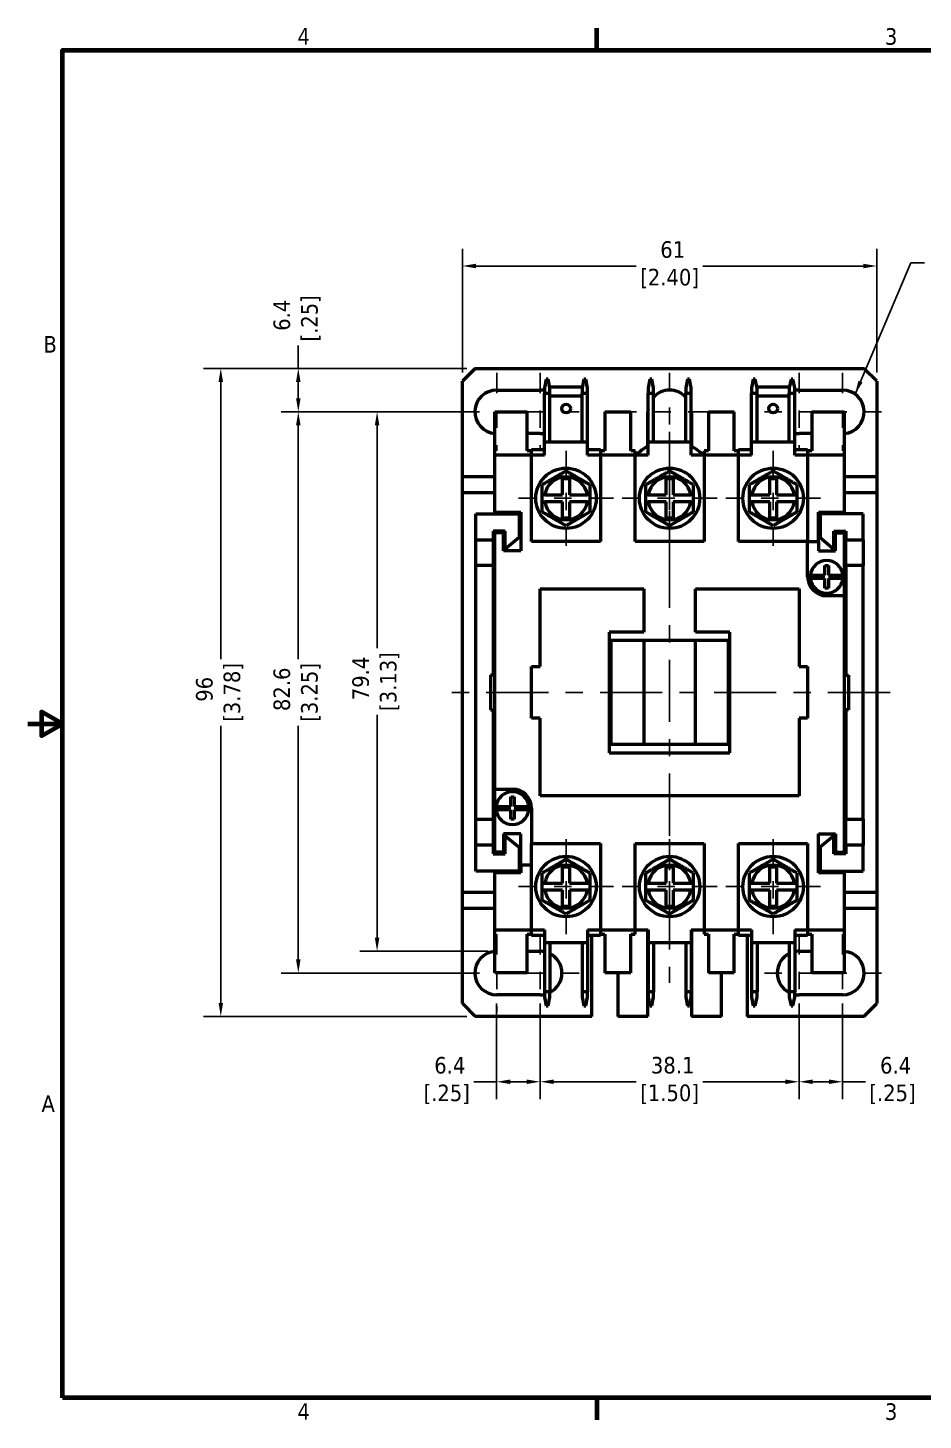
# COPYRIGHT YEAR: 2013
# Model space of a CAD drawing. Header units: inches. Extents: x 0.1 to 13.5, y 0.3 to 8.5.
# Drawn here: x 0.1 to 5.29, y 0.37 to 8.43 of the extents above; entities that cross this region are included whole.
import ezdxf

# ---------------------------------------------------------------- set-up
doc = ezdxf.new("R2010")
doc.units = ezdxf.units.IN
doc.header["$LTSCALE"] = 0.8
doc.header["$MEASUREMENT"] = 0
doc.linetypes.add('CHAIN', pattern=[0.7087, 0.4724, -0.0591, 0.1181, -0.0591])
for name, color, linetype, lineweight in [('Border (ANSI)', 7, 'Continuous', 70), ('Center Mark (ANSI)', 7, 'Continuous', 25), ('Centerline (ANSI)', 7, 'Continuous', 25), ('Dimension (ANSI)', 7, 'Continuous', 25), ('Symbol (ANSI)', 7, 'Continuous', 25), ('Visible (ANSI)', 7, 'Continuous', 50)]:
    doc.layers.add(name, color=color, linetype=linetype, lineweight=lineweight)
doc.styles.add('Note Text (ANSI)', font='TAHOMA.TTF')
doc.dimstyles.new('Default (ANSI)', dxfattribs={"dimscale": 0.8, "dimtxt": 0.12, "dimasz": 0.098425, "dimexe": 0.125, "dimexo": 0.0625, "dimgap": 0.031496, "dimtad": 0, "dimtih": 1, "dimtoh": 1, "dimlfac": 25.4, "dimrnd": 1e-08, "dimzin": 12, "dimdsep": 46, "dimtxsty": 'Note Text (ANSI)', "dimcen": 0.09, "dimdle": 0.393701, "dimclrd": 256, "dimclre": 256, "dimclrt": 256, "dimadec": 0, "dimazin": 1, "dimtfac": 1, "dimtofl": 0, "dimtmove": 0, "dimatfit": 3, "dimfxl": 1, "dimtolj": 1, "dimtzin": 4, "dimlwd": -1, "dimlwe": -1, "dimarcsym": 0})
doc.dimstyles.new('Default (ANSI)$7', dxfattribs={"dimscale": 0.8, "dimtxt": 0.12, "dimasz": 0.098425, "dimexe": 0.125, "dimexo": 0.0625, "dimgap": 0.031496, "dimtad": 0, "dimtih": 1, "dimtoh": 1, "dimlfac": 25.4, "dimrnd": 1e-08, "dimzin": 12, "dimdsep": 46, "dimtxsty": 'Note Text (ANSI)', "dimcen": 0.09, "dimdle": 0.393701, "dimclrd": 256, "dimclre": 256, "dimclrt": 256, "dimadec": 0, "dimazin": 1, "dimtfac": 1, "dimtofl": 0, "dimtmove": 0, "dimatfit": 3, "dimfxl": 1, "dimtolj": 1, "dimtzin": 4, "dimlwd": -1, "dimlwe": -1, "dimarcsym": 0})

# ---------------------------------------------------------------- blocks, each defined once
blk = doc.blocks.new('Borders Default Border')
at = {"layer": 'Border (ANSI)'}
for p, q in [((4.25, 10.38), (4.25, 10.54)), ((4.25, 0.62), (4.25, 0.46))]:
    blk.add_line(p, q, dxfattribs=at)
at = {"layer": 'Border (ANSI)', "flags": 128}
for points in [[(0.38, 0.62), (0.38, 10.38), (16.62, 10.38), (16.62, 0.62), (0.38, 0.62)], [(0.13, 5.5), (0.38, 5.5), (0.23, 5.587), (0.23, 5.413), (0.38, 5.5)]]:
    blk.add_lwpolyline(points, dxfattribs=at)
at = {"layer": 'Border (ANSI)', "char_height": 0.12, "attachment_point": 7, "style": 'Note Text (ANSI)'}
for s, insert in [('4', (2.083, 10.42)), ('3', (6.338, 10.417)), ('B', (0.243, 8.19)), ('A', (0.229, 2.69)), ('4', (2.083, 0.46)), ('3', (6.338, 0.457))]:
    blk.add_mtext(s, dxfattribs=dict(at, insert=insert))
blk = doc.blocks.new('*D6')
at = {"layer": 'Defpoints', "color": 0, "transparency": 16777216}
for p in [(1.671, 6.2087), (2.6945, 6.2087), (2.6945, 2.9567)]:
    blk.add_point(p, dxfattribs=at)
at = {"layer": 'Dimension (ANSI)', "transparency": 16777216}
for p, q in [((2.6445, 6.2087), (1.571, 6.2087)), ((1.671, 6.1299), (1.671, 4.7758)), ((1.671, 3.0354), (1.671, 4.3895)), ((2.6445, 2.9567), (1.571, 2.9567))]:
    blk.add_line(p, q, dxfattribs=at)
for points in [[(1.6579, 6.1299), (1.6842, 6.1299), (1.671, 6.2087)], [(1.6579, 3.0354), (1.6842, 3.0354), (1.671, 2.9567)]]:
    blk.add_solid(points, dxfattribs=at)
at = {"layer": 'Dimension (ANSI)', "transparency": 16777216, "insert": (1.5272, 4.5827), "char_height": 0.096, "attachment_point": 2, "rotation": 90, "style": 'Note Text (ANSI)'}
blk.add_mtext('\\A1; 82.6\\P[3.25]', dxfattribs=at)
blk = doc.blocks.new('*D7')
at = {"layer": 'Defpoints', "color": 0, "transparency": 16777216}
for p in [(2.6967, 6.4606), (1.222, 2.7047), (2.6967, 2.7047)]:
    blk.add_point(p, dxfattribs=at)
at = {"layer": 'Dimension (ANSI)', "transparency": 16777216}
for p, q in [((2.6467, 6.4606), (1.122, 6.4606)), ((1.222, 6.3819), (1.222, 4.7758)), ((1.222, 2.7835), (1.222, 4.3895)), ((2.6467, 2.7047), (1.122, 2.7047))]:
    blk.add_line(p, q, dxfattribs=at)
for points in [[(1.2089, 6.3819), (1.2352, 6.3819), (1.222, 6.4606)], [(1.2089, 2.7835), (1.2352, 2.7835), (1.222, 2.7047)]]:
    blk.add_solid(points, dxfattribs=at)
at = {"layer": 'Dimension (ANSI)', "transparency": 16777216, "insert": (1.0783, 4.5827), "char_height": 0.096, "attachment_point": 2, "rotation": 90, "style": 'Note Text (ANSI)'}
blk.add_mtext('\\A1; 96\\P[3.78]', dxfattribs=at)
blk = doc.blocks.new('*D8')
at = {"layer": 'Defpoints', "color": 0, "transparency": 16777216}
for p in [(5.0233, 7.0535), (2.6217, 6.3856), (5.0233, 6.3856)]:
    blk.add_point(p, dxfattribs=at)
at = {"layer": 'Dimension (ANSI)', "transparency": 16777216}
for p, q in [((2.6217, 6.4356), (2.6217, 7.1535)), ((5.0233, 6.4356), (5.0233, 7.1535)), ((2.7005, 7.0535), (3.6293, 7.0535)), ((4.9445, 7.0535), (4.0156, 7.0535))]:
    blk.add_line(p, q, dxfattribs=at)
for points in [[(2.7005, 7.0667), (2.7005, 7.0404), (2.6217, 7.0535)], [(4.9445, 7.0667), (4.9445, 7.0404), (5.0233, 7.0535)]]:
    blk.add_solid(points, dxfattribs=at)
at = {"layer": 'Dimension (ANSI)', "transparency": 16777216, "insert": (3.8225, 7.1972), "char_height": 0.096, "attachment_point": 2, "style": 'Note Text (ANSI)'}
blk.add_mtext('\\A1; 61\\P[2.40]', dxfattribs=at)
blk = doc.blocks.new('*D11')
at = {"layer": 'Defpoints', "color": 0, "transparency": 16777216}
for p in [(2.6967, 6.4606), (1.671, 6.2087), (2.6945, 6.2087)]:
    blk.add_point(p, dxfattribs=at)
at = {"layer": 'Dimension (ANSI)', "transparency": 16777216}
for p, q in [((1.671, 6.4606), (1.671, 6.593)), ((2.6467, 6.4606), (1.571, 6.4606)), ((1.671, 6.2874), (1.671, 6.3819)), ((2.6445, 6.2087), (1.571, 6.2087))]:
    blk.add_line(p, q, dxfattribs=at)
for points in [[(1.6579, 6.3819), (1.6842, 6.3819), (1.671, 6.4606)], [(1.6579, 6.2874), (1.6842, 6.2874), (1.671, 6.2087)]]:
    blk.add_solid(points, dxfattribs=at)
at = {"layer": 'Dimension (ANSI)', "transparency": 16777216, "insert": (1.5273, 6.7501), "char_height": 0.096, "attachment_point": 2, "rotation": 90, "style": 'Note Text (ANSI)'}
blk.add_mtext('\\A1; 6.4\\P[.25]', dxfattribs=at)
blk = doc.blocks.new('*D12')
at = {"layer": 'Defpoints', "color": 0, "transparency": 16777216}
for p in [(2.6945, 6.2087), (2.1276, 3.0827), (2.8205, 3.0827)]:
    blk.add_point(p, dxfattribs=at)
at = {"layer": 'Dimension (ANSI)', "transparency": 16777216}
for p, q in [((2.6445, 6.2087), (2.0276, 6.2087)), ((2.1276, 6.1299), (2.1276, 4.8388)), ((2.1276, 3.1614), (2.1276, 4.4525)), ((2.7705, 3.0827), (2.0276, 3.0827))]:
    blk.add_line(p, q, dxfattribs=at)
for points in [[(2.1145, 6.1299), (2.1407, 6.1299), (2.1276, 6.2087)], [(2.1145, 3.1614), (2.1407, 3.1614), (2.1276, 3.0827)]]:
    blk.add_solid(points, dxfattribs=at)
at = {"layer": 'Dimension (ANSI)', "transparency": 16777216, "insert": (1.9839, 4.6457), "char_height": 0.096, "attachment_point": 2, "rotation": 90, "style": 'Note Text (ANSI)'}
blk.add_mtext('\\A1; 79.4\\P[3.13]', dxfattribs=at)
blk = doc.blocks.new('*D13')
at = {"layer": 'Defpoints', "color": 0, "transparency": 16777216}
for p in [(2.8205, 2.8307), (3.0725, 2.8307), (3.0725, 2.3268)]:
    blk.add_point(p, dxfattribs=at)
at = {"layer": 'Dimension (ANSI)', "transparency": 16777216}
for p, q in [((2.8205, 2.7807), (2.8205, 2.2268)), ((3.0725, 2.7807), (3.0725, 2.2268)), ((2.8205, 2.3268), (2.6881, 2.3268)), ((2.9938, 2.3268), (2.8993, 2.3268))]:
    blk.add_line(p, q, dxfattribs=at)
for points in [[(2.8993, 2.3399), (2.8993, 2.3137), (2.8205, 2.3268)], [(2.9938, 2.3399), (2.9938, 2.3137), (3.0725, 2.3268)]]:
    blk.add_solid(points, dxfattribs=at)
at = {"layer": 'Dimension (ANSI)', "transparency": 16777216, "insert": (2.531, 2.4705), "char_height": 0.096, "attachment_point": 2, "style": 'Note Text (ANSI)'}
blk.add_mtext('\\A1; 6.4\\P[.25]', dxfattribs=at)
blk = doc.blocks.new('*D14')
at = {"layer": 'Defpoints', "color": 0, "transparency": 16777216}
for p in [(3.0725, 2.8307), (4.5725, 2.8307), (4.5725, 2.3268)]:
    blk.add_point(p, dxfattribs=at)
at = {"layer": 'Dimension (ANSI)', "transparency": 16777216}
for p, q in [((3.0725, 2.7807), (3.0725, 2.2268)), ((4.5725, 2.7807), (4.5725, 2.2268)), ((3.1512, 2.3268), (3.6293, 2.3268)), ((4.4938, 2.3268), (4.0156, 2.3268))]:
    blk.add_line(p, q, dxfattribs=at)
for points in [[(3.1512, 2.3399), (3.1512, 2.3137), (3.0725, 2.3268)], [(4.4938, 2.3399), (4.4938, 2.3137), (4.5725, 2.3268)]]:
    blk.add_solid(points, dxfattribs=at)
at = {"layer": 'Dimension (ANSI)', "transparency": 16777216, "insert": (3.8225, 2.4707), "char_height": 0.096, "attachment_point": 2, "style": 'Note Text (ANSI)'}
blk.add_mtext('\\A1; 38.1\\P[1.50]', dxfattribs=at)
blk = doc.blocks.new('*D15')
at = {"layer": 'Defpoints', "color": 0, "transparency": 16777216}
for p in [(4.5725, 2.8307), (4.8245, 2.8307), (4.5725, 2.3268)]:
    blk.add_point(p, dxfattribs=at)
at = {"layer": 'Dimension (ANSI)', "transparency": 16777216}
for p, q in [((4.5725, 2.7807), (4.5725, 2.2268)), ((4.8245, 2.7807), (4.8245, 2.2268)), ((4.6512, 2.3268), (4.7457, 2.3268)), ((4.8245, 2.3268), (4.9568, 2.3268))]:
    blk.add_line(p, q, dxfattribs=at)
for points in [[(4.6512, 2.3399), (4.6512, 2.3137), (4.5725, 2.3268)], [(4.7457, 2.3399), (4.7457, 2.3137), (4.8245, 2.3268)]]:
    blk.add_solid(points, dxfattribs=at)
at = {"layer": 'Dimension (ANSI)', "transparency": 16777216, "insert": (5.114, 2.4705), "char_height": 0.096, "attachment_point": 2, "style": 'Note Text (ANSI)'}
blk.add_mtext('\\A1; 6.4\\P[.25]', dxfattribs=at)

msp = doc.modelspace()

# ---------------------------------------------------------------- linework, layer by layer
at = {"layer": 'Center Mark (ANSI)', "linetype": 'CHAIN', "ltscale": 0.31375}
for p, q in [((2.82053, 6.43465), (2.82053, 5.98268)), ((3.0725, 6.43465), (3.0725, 5.98268)), ((4.5725, 6.43465), (4.5725, 5.98268)), ((4.82447, 6.43465), (4.82447, 5.98268)), ((2.82053, 3.18268), (2.82053, 2.73071)), ((3.0725, 3.18268), (3.0725, 2.73071)), ((4.5725, 3.18268), (4.5725, 2.73071)), ((4.82447, 3.18268), (4.82447, 2.73071))]:
    msp.add_line(p, q, dxfattribs=at)
at = {"layer": 'Center Mark (ANSI)', "linetype": 'CHAIN', "ltscale": 0.226277}
msp.add_line((3.8225, 6.43467), (3.8225, 6.10867), dxfattribs=at)
at = {"layer": 'Center Mark (ANSI)', "linetype": 'CHAIN', "ltscale": 0.226266}
for p, q in [((2.92053, 6.20867), (2.59454, 6.20867)), ((3.29848, 6.20867), (2.9725, 6.20867)), ((4.6725, 6.20867), (4.34651, 6.20867)), ((5.05045, 6.20867), (4.72447, 6.20867)), ((2.92053, 2.9567), (2.59454, 2.9567)), ((3.29848, 2.9567), (2.9725, 2.9567)), ((4.6725, 2.9567), (4.34651, 2.9567)), ((5.05045, 2.9567), (4.72447, 2.9567))]:
    msp.add_line(p, q, dxfattribs=at)
at = {"layer": 'Center Mark (ANSI)', "linetype": 'CHAIN', "ltscale": 0.313772}
msp.add_line((4.0485, 6.20867), (3.5965, 6.20867), dxfattribs=at)
at = {"layer": 'Center Mark (ANSI)', "linetype": 'CHAIN', "ltscale": 0.381824}
for p, q in [((3.2225, 5.98268), (3.2225, 5.43268)), ((3.8225, 5.98268), (3.8225, 5.43268)), ((4.4225, 5.98268), (4.4225, 5.43268)), ((3.4975, 5.70768), (2.9475, 5.70768)), ((4.0975, 5.70768), (3.5475, 5.70768)), ((4.6975, 5.70768), (4.1475, 5.70768)), ((3.2225, 3.73268), (3.2225, 3.18268)), ((3.8225, 3.73268), (3.8225, 3.18268)), ((4.4225, 3.73268), (4.4225, 3.18268)), ((3.4975, 3.45768), (2.9475, 3.45768)), ((4.0975, 3.45768), (3.5475, 3.45768)), ((4.6975, 3.45768), (4.1475, 3.45768))]:
    msp.add_line(p, q, dxfattribs=at)
at = {"layer": 'Centerline (ANSI)', "linetype": 'CHAIN', "ltscale": 0.952448}
for p, q in [((3.8225, 6.09241), (3.8225, 2.89918)), ((5.10001, 4.58268), (2.53, 4.58268))]:
    msp.add_line(p, q, dxfattribs=at)
at = {"layer": 'Visible (ANSI)'}
for p, q in [((2.69671, 6.46063), (2.62171, 6.38563)), ((2.69671, 6.46063), (4.94828, 6.46063)), ((5.02328, 6.38563), (4.94828, 6.46063)), ((2.62171, 5.83365), (2.62171, 6.38563)), ((3.1075, 6.39768), (3.0975, 6.34768)), ((3.11899, 6.39768), (3.1075, 6.39768)), ((3.12899, 6.34768), (3.11899, 6.39768)), ((3.326, 6.39768), (3.316, 6.34768)), ((3.3375, 6.39768), (3.326, 6.39768)), ((3.3475, 6.34768), (3.3375, 6.39768)), ((3.7075, 6.39768), (3.6975, 6.34768)), ((3.71899, 6.39768), (3.7075, 6.39768)), ((3.72899, 6.34768), (3.71899, 6.39768)), ((3.926, 6.39768), (3.916, 6.34768)), ((3.9375, 6.39768), (3.926, 6.39768)), ((3.9475, 6.34768), (3.9375, 6.39768)), ((4.3075, 6.39768), (4.2975, 6.34768)), ((4.31899, 6.39768), (4.3075, 6.39768)), ((4.32899, 6.34768), (4.31899, 6.39768)), ((4.526, 6.39768), (4.516, 6.34768)), ((4.5375, 6.39768), (4.526, 6.39768)), ((4.5475, 6.34768), (4.5375, 6.39768)), ((5.02328, 6.38563), (5.02328, 5.83365)), ((2.82053, 6.33465), (3.0725, 6.33465)), ((3.0975, 6.34768), (3.0975, 6.31768)), ((3.0975, 6.03268), (3.0975, 6.31768)), ((3.0975, 6.31768), (3.12899, 6.31768)), ((3.3169, 6.35218), (3.12809, 6.35218)), ((3.12899, 6.31768), (3.12899, 6.34768)), ((3.12899, 6.03268), (3.12899, 6.31768)), ((3.12899, 6.30218), (3.316, 6.30218)), ((3.316, 6.34768), (3.316, 6.31768)), ((3.316, 6.31768), (3.3475, 6.31768)), ((3.316, 6.03268), (3.316, 6.31768)), ((3.3475, 6.31768), (3.3475, 6.34768)), ((3.3475, 6.03268), (3.3475, 6.31768)), ((3.6975, 6.34768), (3.6975, 6.31768)), ((3.6975, 6.03268), (3.6975, 6.31768)), ((3.6975, 6.31768), (3.72899, 6.31768)), ((3.72899, 6.31768), (3.72899, 6.34768)), ((3.72899, 6.03268), (3.72899, 6.31768)), ((3.916, 6.34768), (3.916, 6.31768)), ((3.916, 6.31768), (3.9475, 6.31768)), ((3.916, 6.03268), (3.916, 6.31768)), ((3.9475, 6.31768), (3.9475, 6.34768)), ((3.9475, 6.03268), (3.9475, 6.31768)), ((4.2975, 6.34768), (4.2975, 6.31768)), ((4.2975, 6.03268), (4.2975, 6.31768)), ((4.2975, 6.31768), (4.32899, 6.31768)), ((4.5169, 6.35218), (4.32809, 6.35218)), ((4.32899, 6.31768), (4.32899, 6.34768)), ((4.32899, 6.03268), (4.32899, 6.31768)), ((4.32899, 6.30218), (4.516, 6.30218)), ((4.516, 6.34768), (4.516, 6.31768)), ((4.516, 6.31768), (4.5475, 6.31768)), ((4.516, 6.03268), (4.516, 6.31768)), ((4.5475, 6.31768), (4.5475, 6.34768)), ((4.5475, 6.03268), (4.5475, 6.31768)), ((4.5725, 6.33465), (4.82447, 6.33465)), ((2.8105, 5.95768), (2.8105, 6.20768)), ((2.8105, 6.20768), (2.9975, 6.20768)), ((2.9975, 5.98268), (2.9975, 6.20768)), ((3.4475, 6.20768), (3.4475, 5.98268)), ((3.4475, 6.20768), (3.5975, 6.20768)), ((3.5975, 5.98268), (3.5975, 6.20768)), ((3.6965, 6.00867), (3.6965, 6.20867)), ((3.9485, 6.20867), (3.9485, 6.00867)), ((4.0475, 6.20768), (4.0475, 5.98268)), ((4.0475, 6.20768), (4.1975, 6.20768)), ((4.1975, 5.98268), (4.1975, 6.20768)), ((4.6475, 6.20768), (4.6475, 5.98268)), ((4.6475, 6.20768), (4.8345, 6.20768)), ((4.8345, 6.20768), (4.8345, 5.95768)), ((3.0725, 6.08268), (2.9975, 6.08268)), ((4.6475, 6.08268), (4.5725, 6.08268)), ((3.0225, 5.98268), (2.9975, 5.98268)), ((3.0225, 5.98968), (3.0975, 5.98968)), ((3.0225, 5.98968), (3.0225, 5.98268)), ((3.0225, 5.95768), (3.0225, 5.98268)), ((3.0975, 5.95768), (3.0975, 6.03268)), ((3.3475, 6.03268), (3.0975, 6.03268)), ((3.3475, 5.95768), (3.3475, 6.03268)), ((3.3475, 5.98968), (3.4225, 5.98968)), ((3.4225, 5.98268), (3.4225, 5.98968)), ((3.4475, 5.98268), (3.4225, 5.98268)), ((3.4225, 5.98268), (3.4225, 5.95768)), ((3.6225, 5.98268), (3.5975, 5.98268)), ((3.6225, 5.95768), (3.6225, 5.98268)), ((3.6975, 5.95768), (3.6975, 6.03268)), ((3.9475, 6.03268), (3.6975, 6.03268)), ((3.9475, 5.95768), (3.9475, 6.03268)), ((4.0475, 5.98268), (4.0225, 5.98268)), ((4.0225, 5.98268), (4.0225, 5.95768)), ((4.2225, 5.98268), (4.1975, 5.98268)), ((4.2225, 5.98968), (4.2975, 5.98968)), ((4.2225, 5.98968), (4.2225, 5.98268)), ((4.2225, 5.95768), (4.2225, 5.98268)), ((4.2975, 5.95768), (4.2975, 6.03268)), ((4.5475, 6.03268), (4.2975, 6.03268)), ((4.5475, 5.95768), (4.5475, 6.03268)), ((4.5475, 5.98968), (4.6225, 5.98968)), ((4.6225, 5.98268), (4.6225, 5.98968)), ((4.6475, 5.98268), (4.6225, 5.98268)), ((4.6225, 5.98268), (4.6225, 5.95768)), ((2.8105, 5.62768), (2.8105, 5.95768)), ((3.0225, 5.95768), (2.8105, 5.95768)), ((3.0225, 5.45768), (3.0225, 5.95768)), ((3.0975, 5.95768), (3.0225, 5.95768)), ((3.4225, 5.95768), (3.3475, 5.95768)), ((3.6225, 5.95768), (3.4225, 5.95768)), ((3.4225, 5.95768), (3.4225, 5.45768)), ((3.6225, 5.45768), (3.6225, 5.95768)), ((3.6975, 5.95768), (3.6225, 5.95768)), ((4.0225, 5.95768), (3.9475, 5.95768)), ((4.2225, 5.95768), (4.0225, 5.95768)), ((4.0225, 5.95768), (4.0225, 5.45768)), ((4.2225, 5.45768), (4.2225, 5.95768)), ((4.2975, 5.95768), (4.2225, 5.95768)), ((4.6225, 5.95768), (4.5475, 5.95768)), ((4.8345, 5.95768), (4.6225, 5.95768)), ((4.6225, 5.95768), (4.6225, 5.45768)), ((4.8345, 5.95768), (4.8345, 5.62768)), ((2.62171, 5.73963), (2.62171, 5.83365)), ((2.62171, 5.83365), (2.8105, 5.83365)), ((3.2025, 5.82268), (3.2425, 5.82268)), ((3.2025, 5.72768), (3.2025, 5.82268)), ((3.2425, 5.82268), (3.2425, 5.72768)), ((3.8025, 5.82268), (3.8425, 5.82268)), ((3.8025, 5.72768), (3.8025, 5.82268)), ((3.8425, 5.82268), (3.8425, 5.72768)), ((4.4025, 5.82268), (4.4425, 5.82268)), ((4.4025, 5.72768), (4.4025, 5.82268)), ((4.4425, 5.82268), (4.4425, 5.72768)), ((4.8345, 5.83365), (5.02328, 5.83365)), ((5.02328, 5.83365), (5.02328, 5.73963)), ((2.62171, 3.42573), (2.62171, 5.73963)), ((2.8105, 5.73963), (2.62171, 5.73963)), ((5.02328, 5.73963), (4.8345, 5.73963)), ((5.02328, 5.73963), (5.02328, 3.42573)), ((3.085, 5.68768), (3.085, 5.72768)), ((3.09911, 5.72768), (3.2025, 5.72768)), ((3.2025, 5.68768), (3.09911, 5.68768)), ((3.2025, 5.59268), (3.2025, 5.68768)), ((3.2425, 5.72768), (3.34589, 5.72768)), ((3.34589, 5.68768), (3.2425, 5.68768)), ((3.2425, 5.68768), (3.2425, 5.59268)), ((3.36, 5.72768), (3.36, 5.68768)), ((3.685, 5.68768), (3.685, 5.72768)), ((3.69911, 5.72768), (3.8025, 5.72768)), ((3.8025, 5.68768), (3.69911, 5.68768)), ((3.8025, 5.59268), (3.8025, 5.68768)), ((3.8425, 5.72768), (3.94589, 5.72768)), ((3.94589, 5.68768), (3.8425, 5.68768)), ((3.8425, 5.68768), (3.8425, 5.59268)), ((3.96, 5.72768), (3.96, 5.68768)), ((4.285, 5.68768), (4.285, 5.72768)), ((4.29911, 5.72768), (4.4025, 5.72768)), ((4.4025, 5.68768), (4.29911, 5.68768)), ((4.4025, 5.59268), (4.4025, 5.68768)), ((4.4425, 5.72768), (4.54589, 5.72768)), ((4.54589, 5.68768), (4.4425, 5.68768)), ((4.4425, 5.68768), (4.4425, 5.59268)), ((4.56, 5.72768), (4.56, 5.68768)), ((2.7005, 5.46768), (2.7005, 5.61768)), ((2.7005, 5.61768), (2.9505, 5.61768)), ((2.8105, 5.61768), (2.8105, 5.62768)), ((2.8105, 5.62768), (2.9605, 5.62768)), ((2.9505, 5.61768), (2.9505, 5.47981)), ((2.9605, 5.62768), (2.9605, 5.40268)), ((3.2425, 5.59268), (3.2025, 5.59268)), ((3.8425, 5.59268), (3.8025, 5.59268)), ((4.4425, 5.59268), (4.4025, 5.59268)), ((4.6845, 5.45768), (4.6845, 5.62768)), ((4.6845, 5.62768), (4.8345, 5.62768)), ((4.9445, 5.61768), (4.6945, 5.61768)), ((4.6945, 5.61768), (4.6945, 5.47981)), ((4.8345, 5.62768), (4.8345, 5.61768)), ((4.9445, 5.46768), (4.9445, 5.61768)), ((2.8005, 5.51768), (2.8005, 5.46768)), ((2.8705, 5.51768), (2.8005, 5.51768)), ((2.8105, 5.50768), (2.8105, 5.51768)), ((2.8105, 4.02268), (2.8105, 5.50768)), ((2.8605, 5.50768), (2.8105, 5.50768)), ((2.8605, 5.40268), (2.8605, 5.50768)), ((2.8705, 5.41268), (2.8705, 5.51768)), ((4.7745, 5.41268), (4.7745, 5.51768)), ((4.7745, 5.51768), (4.8445, 5.51768)), ((4.7845, 5.50768), (4.8345, 5.50768)), ((4.7845, 5.40268), (4.7845, 5.50768)), ((4.8345, 5.51768), (4.8345, 5.50768)), ((4.8345, 5.50768), (4.8345, 5.14268)), ((4.8445, 5.51768), (4.8445, 5.46768)), ((2.7005, 5.46768), (2.8005, 5.46768)), ((2.7005, 5.31768), (2.7005, 5.46768)), ((2.8005, 5.46768), (2.8005, 5.31768)), ((2.9505, 5.47981), (2.8705, 5.41268)), ((3.4225, 5.45768), (3.0225, 5.45768)), ((4.0225, 5.45768), (3.6225, 5.45768)), ((4.6225, 5.45768), (4.2225, 5.45768)), ((4.6225, 5.45768), (4.6845, 5.45768)), ((4.6225, 5.25268), (4.6225, 5.45768)), ((4.6845, 5.45768), (4.6845, 5.40268)), ((4.6945, 5.47981), (4.7745, 5.41268)), ((4.8445, 5.31768), (4.8445, 5.46768)), ((4.8445, 5.46768), (4.9445, 5.46768)), ((4.9445, 5.46768), (4.9445, 5.31768)), ((2.9605, 5.40268), (2.8605, 5.40268)), ((4.6845, 5.40268), (4.7845, 5.40268)), ((2.8005, 5.31768), (2.7005, 5.31768)), ((2.7005, 3.84768), (2.7005, 5.31768)), ((2.8005, 5.31768), (2.8005, 4.68268)), ((4.63803, 5.26268), (4.7225, 5.26268)), ((4.7225, 5.26268), (4.7225, 5.31768)), ((4.7225, 5.31768), (4.7425, 5.31768)), ((4.7425, 5.31768), (4.7425, 5.26268)), ((4.7425, 5.26268), (4.82697, 5.26268)), ((4.9445, 5.31768), (4.8445, 5.31768)), ((4.8445, 5.31768), (4.8445, 4.68268)), ((4.9445, 3.84768), (4.9445, 5.31768)), ((3.0725, 4.73268), (3.0725, 5.18268)), ((3.0725, 5.18268), (3.6725, 5.18268)), ((3.6725, 5.18268), (3.6725, 4.93268)), ((3.9725, 4.93268), (3.9725, 5.18268)), ((3.9725, 5.18268), (4.5725, 5.18268)), ((4.5725, 5.18268), (4.5725, 4.73268)), ((4.7225, 5.24268), (4.63803, 5.24268)), ((4.7225, 5.18768), (4.7225, 5.24268)), ((4.7425, 5.18768), (4.7225, 5.18768)), ((4.82697, 5.24268), (4.7425, 5.24268)), ((4.7425, 5.24268), (4.7425, 5.18768)), ((4.8345, 5.14268), (4.7325, 5.14268)), ((4.8345, 5.14268), (4.8345, 3.65768)), ((3.6725, 4.93268), (3.4725, 4.93268)), ((3.4725, 4.93268), (3.4725, 4.23268)), ((4.1725, 4.93268), (3.9725, 4.93268)), ((4.1725, 4.23268), (4.1725, 4.93268)), ((3.6725, 4.88268), (3.4825, 4.88268)), ((3.4825, 4.88268), (3.4825, 4.28268)), ((3.9725, 4.88268), (3.6725, 4.88268)), ((3.6725, 4.88268), (3.6725, 4.28268)), ((4.1625, 4.88268), (3.9725, 4.88268)), ((3.9725, 4.28268), (3.9725, 4.88268)), ((4.1625, 4.88268), (4.1625, 4.28268)), ((2.7855, 4.68268), (2.7855, 4.48268)), ((2.8005, 4.68268), (2.7855, 4.68268)), ((3.0225, 4.43268), (3.0225, 4.73268)), ((3.0225, 4.73268), (3.0725, 4.73268)), ((4.5725, 4.73268), (4.6225, 4.73268)), ((4.6225, 4.73268), (4.6225, 4.43268)), ((4.8445, 4.68268), (4.8595, 4.68268)), ((4.8595, 4.68268), (4.8595, 4.48268)), ((2.7855, 4.48268), (2.8005, 4.48268)), ((2.8005, 4.48268), (2.8005, 3.84768)), ((4.8445, 4.48268), (4.8445, 3.84768)), ((4.8595, 4.48268), (4.8445, 4.48268)), ((3.0725, 4.43268), (3.0225, 4.43268)), ((3.0725, 3.98268), (3.0725, 4.43268)), ((4.5725, 4.43268), (4.5725, 3.98268)), ((4.6225, 4.43268), (4.5725, 4.43268)), ((3.4825, 4.28268), (3.6725, 4.28268)), ((3.6725, 4.28268), (3.9725, 4.28268)), ((3.9725, 4.28268), (4.1625, 4.28268)), ((3.4725, 4.23268), (4.1725, 4.23268)), ((2.8105, 3.65768), (2.8105, 4.02268)), ((2.8105, 4.02268), (2.9125, 4.02268)), ((2.9025, 3.92268), (2.9025, 3.97768)), ((2.9025, 3.97768), (2.9225, 3.97768)), ((2.9225, 3.97768), (2.9225, 3.92268)), ((4.5725, 3.98268), (3.0725, 3.98268)), ((2.81803, 3.92268), (2.9025, 3.92268)), ((2.9025, 3.90268), (2.81803, 3.90268)), ((2.9025, 3.84768), (2.9025, 3.90268)), ((2.9225, 3.92268), (3.00697, 3.92268)), ((3.00697, 3.90268), (2.9225, 3.90268)), ((2.9225, 3.90268), (2.9225, 3.84768)), ((3.0225, 3.91268), (3.0225, 3.70768)), ((2.7005, 3.69768), (2.7005, 3.84768)), ((2.7005, 3.84768), (2.8005, 3.84768)), ((2.8005, 3.84768), (2.8005, 3.69768)), ((2.9225, 3.84768), (2.9025, 3.84768)), ((4.8445, 3.84768), (4.9445, 3.84768)), ((4.8445, 3.69768), (4.8445, 3.84768)), ((4.9445, 3.84768), (4.9445, 3.69768)), ((2.8605, 3.76268), (2.8605, 3.65768)), ((2.9605, 3.76268), (2.8605, 3.76268)), ((2.8705, 3.75268), (2.9505, 3.68555)), ((2.8705, 3.64768), (2.8705, 3.75268)), ((2.9605, 3.58268), (2.9605, 3.76268)), ((4.6845, 3.53768), (4.6845, 3.76268)), ((4.6845, 3.76268), (4.7845, 3.76268)), ((4.7745, 3.75268), (4.6945, 3.68555)), ((4.7745, 3.64768), (4.7745, 3.75268)), ((4.7845, 3.76268), (4.7845, 3.65768)), ((2.8005, 3.69768), (2.7005, 3.69768)), ((2.7005, 3.54768), (2.7005, 3.69768)), ((2.8005, 3.69768), (2.8005, 3.64768)), ((2.8005, 3.64768), (2.8705, 3.64768)), ((2.8105, 3.64768), (2.8105, 3.65768)), ((2.8605, 3.65768), (2.8105, 3.65768)), ((2.9505, 3.68555), (2.9505, 3.54768)), ((3.0225, 3.58268), (3.0225, 3.70768)), ((3.0225, 3.70768), (3.4225, 3.70768)), ((3.4225, 3.70768), (3.4225, 3.20768)), ((3.6225, 3.20768), (3.6225, 3.70768)), ((3.6225, 3.70768), (4.0225, 3.70768)), ((4.0225, 3.70768), (4.0225, 3.20768)), ((4.2225, 3.20768), (4.2225, 3.70768)), ((4.2225, 3.70768), (4.6225, 3.70768)), ((4.6225, 3.70768), (4.6225, 3.20768)), ((4.6945, 3.68555), (4.6945, 3.54768)), ((4.8445, 3.64768), (4.7745, 3.64768)), ((4.7845, 3.65768), (4.8345, 3.65768)), ((4.8345, 3.65768), (4.8345, 3.64768)), ((4.9445, 3.69768), (4.8445, 3.69768)), ((4.8445, 3.69768), (4.8445, 3.64768)), ((4.9445, 3.54768), (4.9445, 3.69768)), ((3.0225, 3.58268), (2.9605, 3.58268)), ((2.9605, 3.58268), (2.9605, 3.53768)), ((3.0225, 3.20768), (3.0225, 3.58268)), ((3.2025, 3.47768), (3.2025, 3.57268)), ((3.2025, 3.57268), (3.2425, 3.57268)), ((3.2425, 3.57268), (3.2425, 3.47768)), ((3.8025, 3.47768), (3.8025, 3.57268)), ((3.8025, 3.57268), (3.8425, 3.57268)), ((3.8425, 3.57268), (3.8425, 3.47768)), ((4.4025, 3.47768), (4.4025, 3.57268)), ((4.4025, 3.57268), (4.4425, 3.57268)), ((4.4425, 3.57268), (4.4425, 3.47768)), ((2.9505, 3.54768), (2.7005, 3.54768)), ((2.8105, 3.53768), (2.8105, 3.54768)), ((2.8105, 3.20768), (2.8105, 3.53768)), ((2.9605, 3.53768), (2.8105, 3.53768)), ((3.085, 3.43768), (3.085, 3.47768)), ((3.09911, 3.47768), (3.2025, 3.47768)), ((3.2425, 3.47768), (3.34589, 3.47768)), ((3.36, 3.47768), (3.36, 3.43768)), ((3.685, 3.43768), (3.685, 3.47768)), ((3.69911, 3.47768), (3.8025, 3.47768)), ((3.8425, 3.47768), (3.94589, 3.47768)), ((3.96, 3.47768), (3.96, 3.43768)), ((4.285, 3.43768), (4.285, 3.47768)), ((4.29911, 3.47768), (4.4025, 3.47768)), ((4.4425, 3.47768), (4.54589, 3.47768)), ((4.56, 3.47768), (4.56, 3.43768)), ((4.8345, 3.53768), (4.6845, 3.53768)), ((4.6945, 3.54768), (4.9445, 3.54768)), ((4.8345, 3.54768), (4.8345, 3.53768)), ((4.8345, 3.53768), (4.8345, 3.20768)), ((2.62171, 3.33172), (2.62171, 3.42573)), ((2.62171, 3.42573), (2.8105, 3.42573)), ((3.2025, 3.43768), (3.09911, 3.43768)), ((3.2025, 3.34268), (3.2025, 3.43768)), ((3.34589, 3.43768), (3.2425, 3.43768)), ((3.2425, 3.43768), (3.2425, 3.34268)), ((3.8025, 3.43768), (3.69911, 3.43768)), ((3.8025, 3.34268), (3.8025, 3.43768)), ((3.94589, 3.43768), (3.8425, 3.43768)), ((3.8425, 3.43768), (3.8425, 3.34268)), ((4.4025, 3.43768), (4.29911, 3.43768)), ((4.4025, 3.34268), (4.4025, 3.43768)), ((4.54589, 3.43768), (4.4425, 3.43768)), ((4.4425, 3.43768), (4.4425, 3.34268)), ((4.8345, 3.42573), (5.02328, 3.42573)), ((5.02328, 3.42573), (5.02328, 3.33172)), ((2.62171, 2.77973), (2.62171, 3.33172)), ((2.62171, 3.33172), (2.8105, 3.33172)), ((3.2425, 3.34268), (3.2025, 3.34268)), ((3.8425, 3.34268), (3.8025, 3.34268)), ((4.4425, 3.34268), (4.4025, 3.34268)), ((4.8345, 3.33172), (5.02328, 3.33172)), ((5.02328, 3.33172), (5.02328, 2.77973)), ((2.8105, 2.95768), (2.8105, 3.20768)), ((2.8105, 3.20768), (3.0225, 3.20768)), ((2.9975, 2.95768), (2.9975, 3.18268)), ((2.9975, 3.18268), (3.0225, 3.18268)), ((3.0225, 3.20768), (3.0975, 3.20768)), ((3.0225, 3.18268), (3.0225, 3.20768)), ((3.0225, 3.17568), (3.0225, 3.18268)), ((3.0225, 3.17568), (3.0975, 3.17568)), ((3.0975, 3.20768), (3.0975, 3.13268)), ((3.3475, 3.20768), (3.3475, 3.13268)), ((3.3475, 3.20768), (3.4225, 3.20768)), ((3.3475, 3.17568), (3.4225, 3.17568)), ((3.3725, 2.70473), (3.3725, 3.17568)), ((3.4225, 3.20768), (3.4225, 3.18268)), ((3.4225, 3.20768), (3.6225, 3.20768)), ((3.4225, 3.18268), (3.4225, 3.17568)), ((3.4225, 3.18268), (3.4475, 3.18268)), ((3.4475, 3.18268), (3.4475, 2.95768)), ((3.5975, 2.95768), (3.5975, 3.18268)), ((3.5975, 3.18268), (3.6225, 3.18268)), ((3.6225, 3.20768), (3.6975, 3.20768)), ((3.6225, 3.18268), (3.6225, 3.20768)), ((3.6965, 2.70473), (3.6965, 3.20572)), ((3.6975, 3.20768), (3.6975, 3.13268)), ((3.9475, 3.20768), (3.9475, 3.13268)), ((3.9475, 3.20768), (4.0225, 3.20768)), ((3.9485, 3.20572), (3.9485, 2.70473)), ((4.0225, 3.20768), (4.0225, 3.18268)), ((4.0225, 3.20768), (4.2225, 3.20768)), ((4.0225, 3.18268), (4.0475, 3.18268)), ((4.0475, 3.18268), (4.0475, 2.95768)), ((4.1975, 2.95768), (4.1975, 3.18268)), ((4.1975, 3.18268), (4.2225, 3.18268)), ((4.2225, 3.20768), (4.2975, 3.20768)), ((4.2225, 3.18268), (4.2225, 3.20768)), ((4.2225, 3.17568), (4.2225, 3.18268)), ((4.2225, 3.17568), (4.2975, 3.17568)), ((4.2725, 3.17568), (4.2725, 2.70473)), ((4.2975, 3.20768), (4.2975, 3.13268)), ((4.5475, 3.20768), (4.5475, 3.13268)), ((4.5475, 3.20768), (4.6225, 3.20768)), ((4.5475, 3.17568), (4.6225, 3.17568)), ((4.6225, 3.20768), (4.6225, 3.18268)), ((4.6225, 3.20768), (4.8345, 3.20768)), ((4.6225, 3.18268), (4.6225, 3.17568)), ((4.6225, 3.18268), (4.6475, 3.18268)), ((4.6475, 3.18268), (4.6475, 2.95768)), ((4.8345, 3.20768), (4.8345, 2.95768)), ((2.9975, 3.08268), (3.0725, 3.08268)), ((3.0975, 3.13268), (3.0975, 2.84768)), ((3.3475, 3.13268), (3.0975, 3.13268)), ((3.12899, 3.13268), (3.12899, 2.84768)), ((3.316, 3.13268), (3.316, 2.84768)), ((3.3475, 3.13268), (3.3475, 2.84768)), ((3.6975, 3.13268), (3.6975, 2.84768)), ((3.9475, 3.13268), (3.6975, 3.13268)), ((3.72899, 3.13268), (3.72899, 2.84768)), ((3.916, 3.13268), (3.916, 2.84768)), ((3.9475, 3.13268), (3.9475, 2.84768)), ((4.2975, 3.13268), (4.2975, 2.84768)), ((4.5475, 3.13268), (4.2975, 3.13268)), ((4.32899, 3.13268), (4.32899, 2.84768)), ((4.516, 3.13268), (4.516, 2.84768)), ((4.5475, 3.13268), (4.5475, 2.84768)), ((4.5725, 3.08268), (4.6475, 3.08268)), ((2.9975, 2.95768), (2.8105, 2.95768)), ((3.5975, 2.95768), (3.4475, 2.95768)), ((3.5225, 2.95768), (3.5225, 2.70473)), ((4.1975, 2.95768), (4.0475, 2.95768)), ((4.1225, 2.70473), (4.1225, 2.95768)), ((4.8345, 2.95768), (4.6475, 2.95768)), ((3.0725, 2.83071), (2.82053, 2.83071)), ((3.0975, 2.84768), (3.0975, 2.81768)), ((3.12899, 2.84768), (3.0975, 2.84768)), ((3.12899, 2.81768), (3.12899, 2.84768)), ((3.316, 2.84768), (3.316, 2.81768)), ((3.3475, 2.84768), (3.316, 2.84768)), ((3.3475, 2.81768), (3.3475, 2.84768)), ((3.6975, 2.84768), (3.6975, 2.81768)), ((3.72899, 2.84768), (3.6975, 2.84768)), ((3.72899, 2.81768), (3.72899, 2.84768)), ((3.916, 2.84768), (3.916, 2.81768)), ((3.9475, 2.84768), (3.916, 2.84768)), ((3.9475, 2.81768), (3.9475, 2.84768)), ((4.2975, 2.84768), (4.2975, 2.81768)), ((4.32899, 2.84768), (4.2975, 2.84768)), ((4.32899, 2.81768), (4.32899, 2.84768)), ((4.516, 2.84768), (4.516, 2.81768)), ((4.5475, 2.84768), (4.516, 2.84768)), ((4.5475, 2.81768), (4.5475, 2.84768)), ((4.82447, 2.83071), (4.5725, 2.83071)), ((2.62171, 2.77973), (2.69671, 2.70473)), ((3.0975, 2.81768), (3.1075, 2.76768)), ((3.1075, 2.76768), (3.11899, 2.76768)), ((3.11899, 2.76768), (3.12899, 2.81768)), ((3.316, 2.81768), (3.326, 2.76768)), ((3.326, 2.76768), (3.3375, 2.76768)), ((3.3375, 2.76768), (3.3475, 2.81768)), ((3.6975, 2.81768), (3.7075, 2.76768)), ((3.7075, 2.76768), (3.71899, 2.76768)), ((3.71899, 2.76768), (3.72899, 2.81768)), ((3.916, 2.81768), (3.926, 2.76768)), ((3.926, 2.76768), (3.9375, 2.76768)), ((3.9375, 2.76768), (3.9475, 2.81768)), ((4.2975, 2.81768), (4.3075, 2.76768)), ((4.3075, 2.76768), (4.31899, 2.76768)), ((4.31899, 2.76768), (4.32899, 2.81768)), ((4.516, 2.81768), (4.526, 2.76768)), ((4.526, 2.76768), (4.5375, 2.76768)), ((4.5375, 2.76768), (4.5475, 2.81768)), ((4.94828, 2.70473), (5.02328, 2.77973)), ((3.3725, 2.70473), (2.69671, 2.70473)), ((3.6965, 2.70473), (3.5225, 2.70473)), ((4.1225, 2.70473), (3.9485, 2.70473)), ((4.94828, 2.70473), (4.2725, 2.70473))]:
    msp.add_line(p, q, dxfattribs=at)
for centre, radius in [((3.22248, 6.22718), 0.025), ((4.42248, 6.22718), 0.025), ((3.2225, 5.70768), 0.175), ((3.8225, 5.70768), 0.175), ((4.4225, 5.70768), 0.175), ((3.2225, 3.45768), 0.175), ((3.8225, 3.45768), 0.175), ((4.4225, 3.45768), 0.175)]:
    msp.add_circle(centre, radius, dxfattribs=at)
for centre, radius, start, end in [((2.82053, 6.20867), 0.12598, 90, 265.432989), ((3.0725, 6.20867), 0.12598, 78.554397, 90), ((3.8225, 6.20867), 0.126, 42.089838, 137.910162), ((4.5725, 6.20867), 0.12598, 90, 101.445603), ((4.82447, 6.20867), 0.12598, 274.567011, 90), ((3.8225, 6.20867), 0.126, 172.776628, 180), ((3.8225, 6.20867), 0.126, 0, 7.223372), ((3.0725, 6.20867), 0.12598, 270, 281.445603), ((4.5725, 6.20867), 0.12598, 258.554397, 270), ((3.81077, 5.78631), 0.25, 117.199164, 136.726157), ((3.83423, 5.78631), 0.25, 43.273843, 62.800836), ((3.2225, 5.70768), 0.125, 9.206896, 170.793104), ((3.8225, 5.70768), 0.125, 9.206896, 170.793104), ((4.4225, 5.70768), 0.125, 9.206896, 170.793104), ((3.2225, 5.70768), 0.125, 189.206896, 350.793104), ((3.8225, 5.70768), 0.125, 189.206896, 350.793104), ((4.4225, 5.70768), 0.125, 189.206896, 350.793104), ((4.7325, 5.25268), 0.095, 6.042328, 173.957672), ((4.7325, 5.25268), 0.11, 180, 270), ((4.7325, 5.25268), 0.095, 173.957672, 186.042328), ((4.7325, 5.25268), 0.095, 353.957672, 6.042328), ((4.7325, 5.25268), 0.095, 186.042328, 353.957672), ((2.9125, 3.91268), 0.095, 6.042328, 173.957672), ((2.9125, 3.91268), 0.11, 0, 90), ((2.9125, 3.91268), 0.095, 173.957672, 186.042328), ((2.9125, 3.91268), 0.095, 186.042328, 353.957672), ((2.9125, 3.91268), 0.095, 353.957672, 6.042328), ((3.2225, 3.45768), 0.125, 9.206896, 170.793104), ((3.8225, 3.45768), 0.125, 9.206896, 170.793104), ((4.4225, 3.45768), 0.125, 9.206896, 170.793104), ((3.2225, 3.45768), 0.125, 189.206896, 350.793104), ((3.8225, 3.45768), 0.125, 189.206896, 350.793104), ((4.4225, 3.45768), 0.125, 189.206896, 350.793104), ((3.8225, 3.20572), 0.126, 179.107126, 180), ((3.8225, 3.20572), 0.126, 0, 0.892874), ((2.82053, 2.9567), 0.12598, 94.567011, 270), ((3.0725, 2.9567), 0.12598, 78.554397, 90), ((3.0725, 2.9567), 0.12598, 296.64348, 63.35652), ((4.5725, 2.9567), 0.12598, 116.64348, 243.35652), ((4.5725, 2.9567), 0.12598, 90, 101.445603), ((4.82447, 2.9567), 0.12598, 270, 85.432989), ((3.0725, 2.9567), 0.12598, 270, 281.445603), ((4.5725, 2.9567), 0.12598, 258.554397, 270)]:
    msp.add_arc(centre, radius, start, end, dxfattribs=at)
for points, weights in [([(3.085, 5.78707), (3.15375, 5.82676), (3.2225, 5.86645)], [1, 1.15470053838, 1]), ([(3.2225, 5.86645), (3.29125, 5.82676), (3.36, 5.78707)], [1, 1.15470053838, 1]), ([(3.685, 5.78707), (3.75375, 5.82676), (3.8225, 5.86645)], [1, 1.15470053838, 1]), ([(3.8225, 5.86645), (3.89125, 5.82676), (3.96, 5.78707)], [1, 1.15470053838, 1]), ([(4.285, 5.78707), (4.35375, 5.82676), (4.4225, 5.86645)], [1, 1.15470053838, 1]), ([(4.4225, 5.86645), (4.49125, 5.82676), (4.56, 5.78707)], [1, 1.15470053838, 1]), ([(3.085, 5.72768), (3.085, 5.7554), (3.085, 5.78707)], [1.07171138253, 1.05646560014, 1]), ([(3.36, 5.78707), (3.36, 5.7554), (3.36, 5.72768)], [1, 1.05646560014, 1.07171138253]), ([(3.685, 5.72768), (3.685, 5.7554), (3.685, 5.78707)], [1.07171138253, 1.05646560014, 1]), ([(3.96, 5.78707), (3.96, 5.7554), (3.96, 5.72768)], [1, 1.05646560014, 1.07171138253]), ([(4.285, 5.72768), (4.285, 5.7554), (4.285, 5.78707)], [1.07171138253, 1.05646560014, 1]), ([(4.56, 5.78707), (4.56, 5.7554), (4.56, 5.72768)], [1, 1.05646560014, 1.07171138253]), ([(3.09911, 5.72768), (3.09243, 5.72768), (3.085, 5.72768)], [1, 1.00323575035, 1.00360556756]), ([(3.085, 5.68768), (3.09243, 5.68768), (3.09911, 5.68768)], [1.00360556756, 1.00323575034, 1]), ([(3.085, 5.6283), (3.085, 5.65997), (3.085, 5.68768)], [1, 1.05646560014, 1.07171138253]), ([(3.36, 5.72768), (3.35257, 5.72768), (3.34589, 5.72768)], [1.00360556756, 1.00323575034, 1]), ([(3.34589, 5.68768), (3.35257, 5.68768), (3.36, 5.68768)], [1, 1.00323575035, 1.00360556756]), ([(3.36, 5.68768), (3.36, 5.65997), (3.36, 5.6283)], [1.07171138253, 1.05646560014, 1]), ([(3.69911, 5.72768), (3.69243, 5.72768), (3.685, 5.72768)], [1, 1.00323575035, 1.00360556756]), ([(3.685, 5.68768), (3.69243, 5.68768), (3.69911, 5.68768)], [1.00360556756, 1.00323575034, 1]), ([(3.685, 5.6283), (3.685, 5.65997), (3.685, 5.68768)], [1, 1.05646560014, 1.07171138253]), ([(3.96, 5.72768), (3.95257, 5.72768), (3.94589, 5.72768)], [1.00360556756, 1.00323575034, 1]), ([(3.94589, 5.68768), (3.95257, 5.68768), (3.96, 5.68768)], [1, 1.00323575035, 1.00360556756]), ([(3.96, 5.68768), (3.96, 5.65997), (3.96, 5.6283)], [1.07171138253, 1.05646560014, 1]), ([(4.285, 5.72768), (4.29243, 5.72768), (4.29911, 5.72768)], [1.00360556756, 1.00323575035, 1]), ([(4.29911, 5.68768), (4.29243, 5.68768), (4.285, 5.68768)], [1, 1.00323575034, 1.00360556756]), ([(4.285, 5.6283), (4.285, 5.65997), (4.285, 5.68768)], [1, 1.05646560014, 1.07171138253]), ([(4.54589, 5.72768), (4.55257, 5.72768), (4.56, 5.72768)], [1, 1.00323575034, 1.00360556756]), ([(4.56, 5.68768), (4.55257, 5.68768), (4.54589, 5.68768)], [1.00360556756, 1.00323575035, 1]), ([(4.56, 5.68768), (4.56, 5.65997), (4.56, 5.6283)], [1.07171138253, 1.05646560014, 1]), ([(3.2225, 5.54891), (3.15375, 5.5886), (3.085, 5.6283)], [1, 1.15470053838, 1]), ([(3.36, 5.6283), (3.29125, 5.5886), (3.2225, 5.54891)], [1, 1.15470053838, 1]), ([(3.8225, 5.54891), (3.75375, 5.5886), (3.685, 5.6283)], [1, 1.15470053838, 1]), ([(3.96, 5.6283), (3.89125, 5.5886), (3.8225, 5.54891)], [1, 1.15470053838, 1]), ([(4.4225, 5.54891), (4.35375, 5.5886), (4.285, 5.6283)], [1, 1.15470053838, 1]), ([(4.56, 5.6283), (4.49125, 5.5886), (4.4225, 5.54891)], [1, 1.15470053838, 1]), ([(3.085, 3.53707), (3.15375, 3.57676), (3.2225, 3.61645)], [1, 1.15470053838, 1]), ([(3.2225, 3.61645), (3.29125, 3.57676), (3.36, 3.53707)], [1, 1.15470053838, 1]), ([(3.685, 3.53707), (3.75375, 3.57676), (3.8225, 3.61645)], [1, 1.15470053838, 1]), ([(3.8225, 3.61645), (3.89125, 3.57676), (3.96, 3.53707)], [1, 1.15470053838, 1]), ([(4.285, 3.53707), (4.35375, 3.57676), (4.4225, 3.61645)], [1, 1.15470053838, 1]), ([(4.4225, 3.61645), (4.49125, 3.57676), (4.56, 3.53707)], [1, 1.15470053838, 1]), ([(3.085, 3.47768), (3.085, 3.5054), (3.085, 3.53707)], [1.07171138253, 1.05646560014, 1]), ([(3.085, 3.47768), (3.09243, 3.47768), (3.09911, 3.47768)], [1.00360556756, 1.00323575034, 1]), ([(3.34589, 3.47768), (3.35257, 3.47768), (3.36, 3.47768)], [1, 1.00323575035, 1.00360556756]), ([(3.36, 3.53707), (3.36, 3.5054), (3.36, 3.47768)], [1, 1.05646560014, 1.07171138253]), ([(3.685, 3.47768), (3.685, 3.5054), (3.685, 3.53707)], [1.07171138253, 1.05646560014, 1]), ([(3.685, 3.47768), (3.69243, 3.47768), (3.69911, 3.47768)], [1.00360556756, 1.00323575034, 1]), ([(3.94589, 3.47768), (3.95257, 3.47768), (3.96, 3.47768)], [1, 1.00323575035, 1.00360556756]), ([(3.96, 3.53707), (3.96, 3.5054), (3.96, 3.47768)], [1, 1.05646560014, 1.07171138253]), ([(4.285, 3.47768), (4.285, 3.5054), (4.285, 3.53707)], [1.07171138253, 1.05646560014, 1]), ([(4.285, 3.47768), (4.29243, 3.47768), (4.29911, 3.47768)], [1.00360556756, 1.00323575034, 1]), ([(4.54589, 3.47768), (4.55257, 3.47768), (4.56, 3.47768)], [1, 1.00323575035, 1.00360556756]), ([(4.56, 3.53707), (4.56, 3.5054), (4.56, 3.47768)], [1, 1.05646560014, 1.07171138253]), ([(3.09911, 3.43768), (3.09243, 3.43768), (3.085, 3.43768)], [1, 1.00323575035, 1.00360556756]), ([(3.085, 3.3783), (3.085, 3.40997), (3.085, 3.43768)], [1, 1.05646560014, 1.07171138253]), ([(3.36, 3.43768), (3.35257, 3.43768), (3.34589, 3.43768)], [1.00360556756, 1.00323575034, 1]), ([(3.36, 3.43768), (3.36, 3.40997), (3.36, 3.3783)], [1.07171138253, 1.05646560014, 1]), ([(3.69911, 3.43768), (3.69243, 3.43768), (3.685, 3.43768)], [1, 1.00323575035, 1.00360556756]), ([(3.685, 3.3783), (3.685, 3.40997), (3.685, 3.43768)], [1, 1.05646560014, 1.07171138253]), ([(3.96, 3.43768), (3.95257, 3.43768), (3.94589, 3.43768)], [1.00360556756, 1.00323575034, 1]), ([(3.96, 3.43768), (3.96, 3.40997), (3.96, 3.3783)], [1.07171138253, 1.05646560014, 1]), ([(4.29911, 3.43768), (4.29243, 3.43768), (4.285, 3.43768)], [1, 1.00323575035, 1.00360556756]), ([(4.285, 3.3783), (4.285, 3.40997), (4.285, 3.43768)], [1, 1.05646560014, 1.07171138253]), ([(4.56, 3.43768), (4.55257, 3.43768), (4.54589, 3.43768)], [1.00360556756, 1.00323575034, 1]), ([(4.56, 3.43768), (4.56, 3.40997), (4.56, 3.3783)], [1.07171138253, 1.05646560014, 1]), ([(3.2225, 3.29891), (3.15375, 3.3386), (3.085, 3.3783)], [1, 1.15470053838, 1]), ([(3.36, 3.3783), (3.29125, 3.3386), (3.2225, 3.29891)], [1, 1.15470053838, 1]), ([(3.8225, 3.29891), (3.75375, 3.3386), (3.685, 3.3783)], [1, 1.15470053838, 1]), ([(3.96, 3.3783), (3.89125, 3.3386), (3.8225, 3.29891)], [1, 1.15470053838, 1]), ([(4.4225, 3.29891), (4.35375, 3.3386), (4.285, 3.3783)], [1, 1.15470053838, 1]), ([(4.56, 3.3783), (4.49125, 3.3386), (4.4225, 3.29891)], [1, 1.15470053838, 1])]:
    msp.add_rational_spline(points, weights, degree=2, dxfattribs=at)

# ---------------------------------------------------------------- block references
at = {"xscale": 0.8, "yscale": 0.8, "zscale": 0.8}
msp.add_blockref('Borders Default Border', (0, 0), dxfattribs=at)

# ---------------------------------------------------------------- dimensions: what is measured, and where the dimension line sits
at = {"layer": 'Dimension (ANSI)'}
for base, p1, p2, angle, text, override, picture, middle in [((5.02328, 7.05355), (2.62171, 6.38563), (5.02328, 6.38563), 180, ' <>\\X[2.40]', {"dimtih": 0, "dimtoh": 0, "dimdec": 2, "dimlfac": 25.4, "dimpost": '\\X', "dimtp": 0, "dimtm": 0, "dimtdec": 2, "dimatfit": 1, "dimtvp": -0.25}, '*D8', (3.8225, 7.05355)), ((1.67104, 6.20867), (2.69671, 6.46063), (2.69454, 6.20867), 90, ' <>\\X[.25]', {"dimtih": 0, "dimtoh": 0, "dimdec": 2, "dimlfac": 25.4, "dimpost": '\\X', "dimtp": 0, "dimtm": 0, "dimtdec": 2, "dimatfit": 2, "dimtvp": -0.25}, '*D11', (1.67104, 6.75012)), ((1.22204, 2.70473), (2.69671, 6.46063), (2.69671, 2.70473), 90, ' <>\\X[3.78]', {"dimtih": 0, "dimtoh": 0, "dimdec": 2, "dimlfac": 25.559748, "dimpost": '\\X', "dimtp": 0, "dimtm": 0, "dimtdec": 2, "dimatfit": 1, "dimtvp": -0.25}, '*D7', (1.22204, 4.58268)), ((1.67104, 6.20867), (2.69454, 2.9567), (2.69454, 6.20867), 90, ' <>\\X[3.25]', {"dimtih": 0, "dimtoh": 0, "dimdec": 2, "dimlfac": 25.4, "dimpost": '\\X', "dimtp": 0, "dimtm": 0, "dimtdec": 2, "dimatfit": 1, "dimtvp": -0.25}, '*D6', (1.67104, 4.58268)), ((2.12762, 3.08268), (2.69454, 6.20867), (2.82053, 3.08268), 90, ' <>\\X[3.13]', {"dimtih": 0, "dimtoh": 0, "dimdec": 2, "dimlfac": 25.4, "dimpost": '\\X', "dimtp": 0, "dimtm": 0, "dimtdec": 2, "dimatfit": 1, "dimtvp": -0.25}, '*D12', (2.12762, 4.64567)), ((3.0725, 2.32678), (2.82053, 2.83071), (3.0725, 2.83071), 180, ' <>\\X[.25]', {"dimtih": 0, "dimtoh": 0, "dimdec": 2, "dimlfac": 25.4, "dimpost": '\\X', "dimtp": 0, "dimtm": 0, "dimtdec": 2, "dimatfit": 2, "dimtvp": -0.25}, '*D13', (2.53104, 2.32678)), ((4.5725, 2.32678), (3.0725, 2.83071), (4.5725, 2.83071), 180, ' <>\\X[1.50]', {"dimtih": 0, "dimtoh": 0, "dimdec": 2, "dimlfac": 25.4, "dimpost": '\\X', "dimtp": 0, "dimtm": 0, "dimtdec": 2, "dimatfit": 1, "dimtvp": -0.25}, '*D14', (3.8225, 2.32678)), ((4.5725, 2.32678), (4.82447, 2.83071), (4.5725, 2.83071), 180, ' <>\\X[.25]', {"dimtih": 0, "dimtoh": 0, "dimdec": 2, "dimlfac": 25.4, "dimpost": '\\X', "dimtp": 0, "dimtm": 0, "dimtdec": 2, "dimatfit": 2, "dimtvp": -0.25}, '*D15', (5.11396, 2.32678))]:
    dim = msp.add_linear_dim(base=base, p1=p1, p2=p2, angle=angle, text=text, dimstyle='Default (ANSI)', override=override, dxfattribs=at)
    dim.commit()
    dim.dimension.update_dxf_attribs({"geometry": picture, "text_midpoint": middle, "dimtype": 160})

# ---------------------------------------------------------------- leaders
at = {"layer": 'Symbol (ANSI)', "annotation_type": 0, "has_hookline": 1, "hookline_direction": 0, "text_width": 1.14284}
msp.add_leader([(4.89754, 6.3113), (5.22067, 7.0726), (5.29941, 7.0726)], dimstyle='Default (ANSI)$7', override={"dimtad": 0}, dxfattribs=at)

doc.saveas('drawing.dxf')
